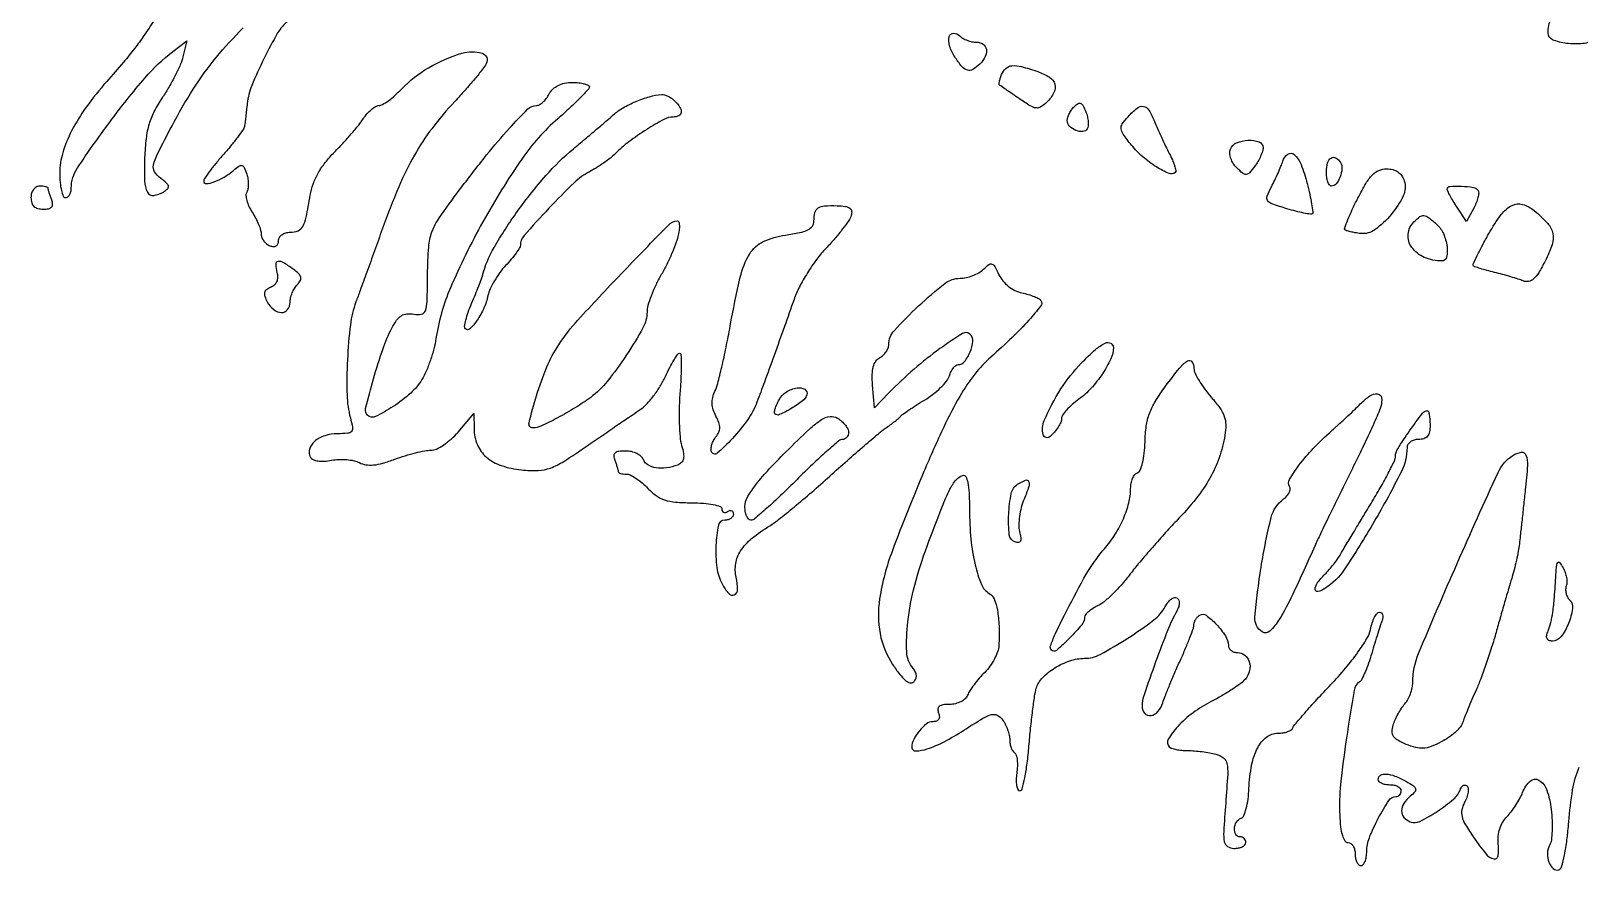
# Model space of a CAD drawing. Extents: x 0 to 1938, y 0 to 2000.
# Drawn here: x 1410 to 1678.9, y 221.2 to 366.9 of the extents above; entities that cross this region are included whole.
import ezdxf

# ---------------------------------------------------------------- set-up
doc = ezdxf.new("R2010")
doc.units = 0

msp = doc.modelspace()

# ---------------------------------------------------------------- linework, layer by layer
for points in [[(1689, 377.582162, -0.126223), (1688.511121, 375.676454, -0.011065), (1685.994146, 371.324651, -0.012374), (1683.291189, 367.119177, -0.099013), (1681.657201, 365.511045, -0.118241), (1679.546882, 364.753486, -0.059719), (1676.704266, 364.782011, -0.064978), (1674.26761, 365.427877, -0.30439), (1673.5, 366.571947, -0.099522), (1674.019984, 369.158489, -0.027977), (1675.830206, 372.880065, -0.024003), (1677.973836, 376.324764, -0.194541), (1679.496772, 377.326605, -0.029362), (1682.006918, 377.677456, -0.013321), (1685.321055, 377.855018, -0.005004), (1688.668372, 377.911519, -0.416227)], [(1574.2, 365, -0.145935), (1575.363305, 364.653078, -0.211718), (1575.936849, 363.765857, -0.156338), (1575.741971, 362.506804, -0.080591), (1574.8, 361.2, -0.061527), (1573.604831, 360.267627, -0.207893), (1572.644498, 360.142413, -0.150076), (1571.68743, 360.767023, -0.028659), (1570.436857, 362.456024, -0.070224), (1569.551587, 364.337325, -0.134892), (1569.499579, 365.991091, -0.35143), (1570.222585, 366.550104, -0.19431), (1571.312868, 366.087132, 0.067383), (1571.859916, 365.670542, 0.039057), (1572.609405, 365.319345, 0.038291), (1573.431087, 365.079881, 0.051804)], [(1584.850777, 359.902175, -0.057757), (1586.926144, 358.897575, -0.181732), (1587.841074, 357.681615, -0.199727), (1587.68442, 356.246772, -0.070714), (1586.418506, 354.561363, -0.055548), (1585.415569, 353.759549, -0.174248), (1584.58614, 353.575464, -0.105531), (1583.572912, 353.930368, -0.014195), (1581.668506, 355.166097, 0.00016), (1580.434555, 356.016924, 0.000236), (1579.350397, 356.763203, 0.000107), (1578.424847, 357.399371, 0.004537), (1578.226461, 357.533034, -0.277843), (1578.152074, 357.689029, -0.024065), (1578.218492, 358.143329, -0.026226), (1578.361645, 358.714116, -0.017061), (1578.58345, 359.356872, -0.116372), (1579.325058, 360.445286, -0.165023), (1580.389247, 360.912741, -0.087581), (1582.04667, 360.766629, -0.018198)], [(1506.987381, 357.25, -0.186952), (1506.800791, 356.79146, -0.005866), (1505.371138, 355.310668, -0.010695), (1503.600736, 353.59449, -0.007123), (1501.502997, 351.701212, 0.061407), (1495.254416, 344.693134, 0.024872), (1488.49005, 333.801807, 0.024789), (1482.862841, 322.342543, 0.064623), (1480.349098, 313.529039, -0.027604), (1479.983552, 311.761772, -0.018275), (1479.379474, 309.778837, -0.018412), (1478.648689, 307.889508, -0.03371), (1477.89624, 306.420194, -0.074839), (1475.954007, 304.067328, -0.037668), (1472.895875, 301.713374, -0.032983), (1469.837534, 299.983458, -0.318737), (1468.446962, 300.219704, -0.262995), (1468.127212, 301.370324, -0.00735), (1469.491073, 306.539014, -0.015358), (1471.09213, 311.653096, -0.035799), (1472.675006, 315.338425, -0.034859), (1473.517294, 316.721714, -0.097465), (1474.336733, 317.500318, -0.120287), (1475.280423, 317.819459, -0.069002), (1476.486873, 317.757758, 0.098427), (1477.822335, 317.767559, 0.264167), (1478.511724, 318.372314, 0.076409), (1478.799528, 319.939257, 0.004711), (1478.89311, 324.68836, -0.014699), (1479.081691, 329.438966, -0.072918), (1479.649674, 332.044287, -0.062154), (1480.973684, 334.560516, -0.008918), (1484.390102, 339.282224, -0.007846), (1489.142245, 345.406711, -0.015869), (1493.108473, 350.046261, -0.013303), (1496.32705, 353.394483, -0.197129), (1497.803208, 354, 0.135587), (1498.310994, 354.140277, 0.049911), (1498.913166, 354.5875, 0.044881), (1499.507204, 355.234753, 0.040386), (1500, 356, -0.079252), (1500.653962, 356.861012, -0.075869), (1501.55241, 357.4911, -0.068003), (1502.686721, 357.87249, -0.047175), (1504.035184, 358, -0.02389), (1505.170519, 357.945723, -0.03833), (1506.125378, 357.779688, -0.045165), (1506.804515, 357.540175, -0.29795)], [(1521.8, 354.8, -0.049221), (1522.716285, 353.683076, -0.17158), (1522.942556, 352.792549, -0.269467), (1522.531744, 352.214009, -0.107133), (1521.544409, 352, 0.125012), (1519.948054, 351.594538, 0.016846), (1516.940374, 349.827618, 0.020563), (1513.854017, 347.688993, 0.034592), (1511.477667, 345.620524, -0.030061), (1510.640438, 344.878339, -0.014097), (1509.47637, 344.017059, -0.013911), (1508.201667, 343.180116, -0.018981), (1507.005843, 342.503021, 0.072591), (1504.344407, 340.594236, 0.012375), (1499.952252, 336.145006, 0.007861), (1495.634195, 331.401412, 0.18268), (1495, 329.723532, -0.142), (1494.867166, 329.265238, -0.015844), (1494.250497, 328.355898, -0.018253), (1493.42565, 327.302038, -0.01384), (1492.4485, 326.206356, 0.030829), (1491.433107, 324.986835, 0.024719), (1490.49206, 323.560617, 0.02536), (1489.752203, 322.150214, 0.056338), (1489.371234, 321, -0.052915), (1488.66682, 318.823588, -0.04421), (1487.486615, 316.699289, -0.04963), (1486.247056, 315.211562, -0.411746), (1485.451751, 315.214915, -0.238772), (1485.313744, 315.636113, -0.021868), (1485.534757, 316.750023, -0.024517), (1485.942242, 318.122432, -0.016644), (1486.533222, 319.641914, 0.003365), (1487.184162, 321.192386, 0.004036), (1487.775093, 322.660437, 0.003473), (1488.254155, 323.904179, 0.026663), (1488.443308, 324.5, -0.068156), (1490.428974, 329.328047, -0.024002), (1494.505905, 335.629023, -0.024293), (1499.422887, 341.82444, -0.039687), (1504.225146, 346.5, 0.0014), (1506.224173, 348.168432, 0.001337), (1508.244797, 349.873742, 0.001324), (1510.021098, 351.389116, 0.004783), (1511.14061, 352.368057, -0.051675), (1512.835953, 353.590754, -0.030638), (1515.071092, 354.698999, -0.030551), (1517.440693, 355.531789, -0.048839), (1519.55, 355.914047, -0.094168), (1520.038041, 355.862069, -0.041489), (1520.644062, 355.622251, -0.039124), (1521.263261, 355.252805, -0.042334)], [(1593.469914, 349.951321, -0.24385), (1592.674837, 349.475962, -0.114928), (1591.462201, 349.682073, -0.105159), (1590.388029, 350.427664, -0.190891), (1590, 351.406989, -0.079278), (1590.086908, 351.951669, -0.03795), (1590.358488, 352.608041, -0.036394), (1590.753353, 353.265389, -0.042955), (1591.220386, 353.820386, -0.060347), (1591.867583, 354.327728, -0.245674), (1592.350876, 354.357971, -0.171872), (1592.771412, 353.958491, -0.029093), (1593.222326, 352.928033, -0.032463), (1593.482052, 352.055799, -0.035396), (1593.617446, 351.182119, -0.037949), (1593.622826, 350.426786, -0.121806)], [(1605.13415, 351.25, 0.008917), (1605.658779, 349.993758, 0.004949), (1606.340998, 348.479663, 0.004934), (1607.062299, 346.959774, 0.007941), (1607.710144, 345.680767, -0.018593), (1608.24498, 344.566611, -0.027627), (1608.621193, 343.552147, -0.026328), (1608.828891, 342.729278, -0.250022), (1608.726659, 342.393326, -0.306518), (1607.661786, 342.187926, -0.038651), (1605.473628, 343.331474, -0.039627), (1603.101164, 345.090685, -0.044585), (1601.136226, 347.139825, -0.0134), (1599.714146, 349.016259, -0.125913), (1599.349994, 349.951774, -0.181487), (1599.553683, 350.79005, -0.034547), (1600.541214, 352.045541, -0.037718), (1602.141532, 353.566056, -0.217312), (1603.243344, 353.854992, -0.220162), (1604.174298, 353.211349, -0.038695)], [(1624, 346.69113, -0.07668), (1623.901851, 346.054905, -0.027675), (1623.577328, 345.196533, -0.026678), (1623.111827, 344.280441, -0.028609), (1622.561118, 343.44113, -0.022618), (1621.651875, 342.323882, -0.191545), (1621.08357, 342.039515, -0.194753), (1620.480556, 342.225551, -0.023485), (1619.424374, 343.172459, -0.059731), (1618.82017, 343.929457, -0.057566), (1618.403083, 344.817035, -0.06236), (1618.225257, 345.695501, -0.110845), (1618.331871, 346.422459, -0.205984), (1619.395717, 347.513686, -0.086327), (1621.439544, 347.969849, -0.100567), (1623.310032, 347.681228, -0.314066)], [(1631.653139, 340.467386, -0.00796), (1632.106418, 338.564559, -0.012262), (1632.431627, 336.904145, -0.00668), (1632.649145, 335.516878, -0.23614), (1632.548681, 335.215347, -0.23976), (1632.256263, 335.12014, -0.009305), (1631.104319, 335.3232, -0.014799), (1629.71259, 335.638348, -0.009704), (1628.128765, 336.079567, -0.010457), (1625.532084, 336.917111, -0.157982), (1624.78489, 337.480776, -0.251625), (1624.693086, 338.254433, -0.028987), (1625.452969, 339.898878, 0.010193), (1626.027649, 341.028992, 0.008036), (1626.604835, 342.27441, 0.008137), (1627.103691, 343.448956, 0.019864), (1627.422087, 344.333158, -0.163627), (1628.315843, 345.558211, -0.352735), (1629.407577, 345.490332, -0.115665), (1630.605456, 343.740055, -0.030032)], [(1637.444227, 344.090242, -0.16021), (1637.698793, 343.030995, -0.070271), (1637.377006, 341.606577, -0.073583), (1636.701959, 340.398027, -0.232695), (1635.893011, 340, -0.244294), (1635.550354, 340.178044, -0.06743), (1635.262322, 340.734375, -0.051882), (1635.065089, 341.542413, -0.033947), (1635, 342.5, -0.064446), (1635.198149, 344.030943, -0.186251), (1635.813634, 344.88275, -0.28724), (1636.628193, 344.896913, -0.119359)], [(1648.530277, 340.904606, -0.191056), (1648.349736, 338.338149, -0.061913), (1646.252851, 335.07721, -0.061872), (1643.41775, 332.424994, -0.188832), (1640.913373, 331.771561, -0.013272), (1640.008798, 331.903269, -0.016995), (1639.184849, 332.074684, -0.01496), (1638.514526, 332.259493, -0.122219), (1638.244539, 332.422127, -0.292868), (1638.175682, 332.736545, -0.007113), (1638.73594, 334.187758, -0.013249), (1639.486435, 335.918486, -0.008343), (1640.449613, 337.900566, -0.016485), (1641.864694, 340.478639, -0.060217), (1642.999196, 341.954858, -0.097664), (1644.12818, 342.728146, -0.101809), (1645.449458, 343, -0.062528), (1646.5305, 342.864278, -0.087091), (1647.417669, 342.46433, -0.091248), (1648.086685, 341.803471, -0.075696)], [(1410, 338, 0.072786), (1410.130106, 337.110979, 0.130944), (1410.513374, 336.487305, 0.12593), (1411.168513, 336.121868, 0.064658), (1412.106989, 336, 0.043546), (1413.060895, 336.083235, 0.16083), (1413.586586, 336.365663, 0.207384), (1413.764417, 336.852992, 0.076984), (1413.606989, 337.581787, -0.008099), (1413.374575, 338.218074, -0.009838), (1413.178303, 338.821775, -0.008575), (1413.032484, 339.333672, -0.065182), (1413, 339.581787, 0.281131), (1412.901459, 339.743194, 0.050709), (1412.559375, 339.87715, 0.041645), (1412.074781, 339.969675, 0.026361), (1411.5, 340, 0.130775), (1410.924246, 339.846791, 0.10214), (1410.4375, 339.416667, 0.08892), (1410.111864, 338.769411, 0.072314)], [(1661.353247, 339.237451, -0.16447), (1661.455926, 338.794035, -0.03665), (1661.321158, 338.017022, -0.034304), (1661.023211, 337.098236, -0.027315), (1660.582209, 336.153609), (1659.339891, 333.832316), (1657.669945, 336.380975, -0.008914), (1657.030323, 337.396189, -0.012021), (1656.490546, 338.338175, -0.009142), (1656.07674, 339.136875, -0.115444), (1656, 339.464817, -0.393419), (1656.45674, 339.955447, -0.028498), (1658.478196, 339.98483, -0.029411), (1660.548855, 339.774453, -0.217633)], [(1552.461962, 334.887956, -0.0748), (1552.039446, 334.024896, -0.013023), (1550.966996, 332.55593, -0.013889), (1549.604785, 330.886638, -0.012053), (1548.087714, 329.212867, 0.030614), (1546.48423, 327.306149, 0.019885), (1544.861995, 324.926024, 0.020002), (1543.458768, 322.466632, 0.035477), (1542.534103, 320.324911, -0.001356), (1540.875615, 315.626738, -0.001108), (1539.076919, 310.610265, -0.001129), (1537.386438, 305.96116, -0.002636), (1536.095127, 302.49141, -0.063219), (1534.506081, 299.496566, -0.03182), (1531.81899, 296.158072, -0.030774), (1529.177058, 293.606815, -0.53193), (1528.207859, 293.876424, -0.10084), (1528.140151, 294.434422, -0.051875), (1528.269426, 295.129412, -0.048569), (1528.559056, 295.844925, -0.052808), (1528.974853, 296.4697, 0.067135), (1529.470452, 297.26256, 0.107078), (1529.637383, 298.041007, 0.08819), (1529.478347, 298.924894, 0.034376), (1528.967312, 300.061078, -0.047122), (1528.500797, 301.173092, -0.065752), (1528.316678, 302.234647, -0.067357), (1528.41608, 303.287966, -0.052571), (1528.792852, 304.375, 0.045983), (1529.271432, 305.699256, 0.006172), (1529.983814, 308.57857, 0.007087), (1530.739551, 312.022377, 0.005911), (1531.447127, 315.700984, -0.012224), (1533.193218, 324.198884, -0.079652), (1534.830528, 328.227049, -0.14676), (1537.193956, 330.360584, -0.076701), (1541.028376, 331.503903, 0.015907), (1543.489972, 331.922625, 0.063393), (1544.937207, 332.413359, 0.120777), (1545.714264, 333.059833, 0.160478), (1546, 333.927171, -0.057522), (1546.171859, 335.416073, -0.190206), (1546.723673, 336.212778, -0.13344), (1547.818567, 336.580243, -0.023512), (1550.007597, 336.605366, -0.025859), (1551.446585, 336.479502, -0.118449), (1552.221423, 336.174729, -0.212259), (1552.532373, 335.658258, -0.107806)], [(1671.107952, 335.75, -0.032864), (1673.436565, 333.520472, -0.133029), (1674.330483, 331.790447, -0.136547), (1674.217149, 329.871579, -0.035348), (1672.996558, 326.993254, -0.018131), (1671.868531, 324.967122, -0.072376), (1670.967627, 323.872804, -0.136095), (1670.112118, 323.441452, -0.148275), (1669.187358, 323.532301, 0.019215), (1668.314933, 323.85463, 0.00644), (1667.017702, 324.259615, 0.006397), (1665.569131, 324.671349, 0.007269), (1664.170776, 325.027809, -0.006956), (1662.872866, 325.357797, -0.009863), (1661.728731, 325.690029, -0.006361), (1660.785184, 325.99754, -0.126042), (1660.532509, 326.162557, -0.300808), (1660.488672, 326.439294, -0.00483), (1661.191028, 327.943064, -0.010836), (1662.086318, 329.713079, -0.006751), (1663.208254, 331.75, -0.030217), (1665.369889, 335.068331, -0.116597), (1667.236506, 336.643308, -0.188464), (1669.085164, 336.821617, -0.105782)], [(1522.377405, 331.25, -0.032603), (1521.962334, 329.912782, -0.012407), (1521.21802, 328.107004, -0.012226), (1520.309723, 326.178818, -0.014649), (1519.358353, 324.412142, 0.020566), (1518.455661, 322.687284, 0.020256), (1517.692766, 320.885445, 0.020618), (1517.154878, 319.255636, 0.069498), (1517, 318.146758, -0.126119), (1516.300855, 315.419089, -0.020346), (1513.445783, 310.683149, -0.023262), (1510.095125, 306.084897, -0.064573), (1507.217166, 303.318714, -0.021666), (1504.571127, 301.534354, -0.015509), (1501.471313, 299.763784, -0.011845), (1498.558157, 298.304979, -0.11059), (1497.196147, 298, -0.483668), (1496.507418, 298.869681, -0.017169), (1497.793537, 303.598975, -0.024647), (1499.623147, 308.624549, -0.046077), (1501.660679, 312.439766, -0.039434), (1505.009992, 316.74255, -0.005883), (1512.511559, 324.762253, -0.002095), (1520.708196, 333.249431, -0.188318), (1522.269052, 333.958378, -0.34728), (1522.518464, 333.782409, -0.062049), (1522.618115, 333.179961, -0.044213), (1522.575583, 332.301606, -0.024763)], [(1654.171259, 333.345012, -0.106524), (1655.320567, 331.745253, -0.0678), (1655.946239, 329.530653, -0.086892), (1655.883906, 327.664886, -0.354877), (1655.0651, 327, -0.100448), (1652.004658, 327.621096, -0.138201), (1649.825049, 329.366103, -0.178441), (1649.198884, 331.647593, -0.176832), (1650.2, 333.8, -0.035439), (1651.239956, 334.702132, -0.191743), (1651.947526, 334.894014, -0.140074), (1652.722148, 334.573418, -0.016206)], [(1452.707073, 325.012151, -0.064304), (1452.819246, 324.136076, -0.098083), (1452.669951, 323.386589, -0.108904), (1452.264008, 322.80468, -0.094863), (1451.631768, 322.41219, 0.067872), (1450.908175, 322.015062, 0.178632), (1450.589024, 321.527703, 0.142267), (1450.626189, 320.869339, 0.038111), (1451.053498, 319.900039, 0.09877), (1452.157723, 318.557482, 0.166579), (1453.510263, 318.055365, 0.23588), (1454.564889, 318.549222, 0.16897), (1455, 319.8, -0.05823), (1455.091376, 320.58195, -0.038598), (1455.367188, 321.443525, -0.038653), (1455.771279, 322.250511, -0.059322), (1456.25, 322.867321, 0.065798), (1456.784508, 323.574664, 0.193953), (1456.863571, 324.16762, 0.14164), (1456.506064, 324.774996, 0.030401), (1455.55887, 325.567321, 0.021623), (1453.812929, 326.742859, 0.187556), (1452.907815, 326.906194, 0.368528), (1452.504725, 326.399864, 0.055549)], [(1598, 311.95034, -0.111599), (1597.557937, 309.994421, -0.036364), (1596.085096, 307.405584, -0.03636), (1594.110442, 304.875083, -0.054226), (1592.015089, 303.010744, 0.025944), (1590.860884, 302.095095, 0.031577), (1589.885682, 301.119378, 0.03308), (1589.191421, 300.217154, 0.14851), (1589, 299.586893, -0.108864), (1588.864649, 298.972608, -0.035303), (1588.4125, 298.15339, -0.033274), (1587.765383, 297.286818, -0.031832), (1587, 296.5, -0.565525), (1585.813827, 296.858891, -0.163904), (1586.002383, 299.293394, -0.040732), (1588.887221, 304.785819, -0.052518), (1592.423943, 309.25, -0.016537), (1594.892656, 311.609543, -0.069796), (1596.589671, 312.74666, -0.24183), (1597.539925, 312.724266, -0.27479)], [(1612, 308.382015, 0.109728), (1612.186281, 307.543404, 0.024747), (1612.873604, 306.244333, 0.024502), (1613.835569, 304.79235, 0.021607), (1614.97397, 303.376865, -0.02385), (1616.478974, 301.488273, -0.069488), (1617.256703, 300.017452, -0.083877), (1617.523339, 298.554523, -0.046795), (1617.377163, 296.74485, -0.040291), (1616.358475, 292.831511, -0.044968), (1614.751203, 289.280891, -0.039838), (1612.358848, 285.743047, -0.022539), (1608.94713, 281.847573, 0.00711), (1606.804855, 279.548661, 0.005147), (1604.481493, 276.929541, 0.0052), (1602.325649, 274.395521, 0.011286), (1600.73477, 272.395569, -0.019293), (1599.331128, 270.687852, -0.01884), (1597.789276, 269.079314, -0.01912), (1596.330663, 267.77226, -0.064392), (1595.25, 267.088986, 0.029794), (1594.388642, 266.624249, 0.038136), (1593.660938, 266.093018, 0.042025), (1593.147448, 265.573933, 0.175772), (1593, 265.167462, -0.175904), (1592.513199, 263.826564, -0.021952), (1590.389856, 261.502921, -0.018636), (1588.106965, 259.379405, -0.392869), (1587.256009, 259.410657, -0.287969), (1587.085038, 260.158932, -0.021588), (1587.893281, 262.186609, -0.014423), (1589.497868, 265.497231, -0.002261), (1592.876738, 271.913922, -0.019796), (1593.560536, 273.084222, -0.010624), (1594.49079, 274.474714, -0.010563), (1595.50122, 275.854748, -0.016265), (1596.43809, 277, 0.039086), (1598.277915, 279.470853, 0.037713), (1599.735607, 282.226798, 0.039769), (1600.686113, 284.987092, 0.063117), (1601, 287.46372, -0.047007), (1601.088183, 288.399635, -0.05469), (1601.349767, 289.253848, -0.063119), (1601.734388, 289.906542, -0.1487), (1602.190695, 290.230232, 0.21921), (1602.674962, 290.684407, 0.036896), (1603.075259, 291.925081, 0.033254), (1603.366274, 293.601737, 0.020677), (1603.494049, 295.594743, -0.029742), (1603.71868, 298.323257, -0.053009), (1604.270052, 300.505097, -0.048848), (1605.303213, 302.638108, -0.021533), (1607.053354, 305.242178, -0.010862), (1609.491934, 308.406909, -0.081927), (1610.895682, 309.660777, -0.402639), (1611.648386, 309.508207, -0.152478)], [(1544.754365, 303.75, -0.150518), (1544.003555, 302.692504, -0.030062), (1542.063208, 301.38065, -0.026126), (1540.028543, 300.315804, -0.313536), (1539.202469, 300.464198, -0.247366), (1539.12246, 300.722477, -0.028278), (1539.272919, 301.334291, -0.028898), (1539.553018, 302.088811, -0.019542), (1539.954163, 302.914354, -0.129631), (1541.1939, 304.247199, -0.098162), (1543.065418, 304.968906, -0.182219), (1544.400228, 304.714791, -0.348344)], [(1644.459074, 301.75, -0.031137), (1643.960896, 300.401982, -0.003763), (1642.659541, 297.517188, -0.004461), (1641.054987, 294.110873, -0.003659), (1639.281862, 290.5, 0.001659), (1637.427191, 286.76094, 0.001606), (1635.576924, 282.96875, 0.001585), (1633.969857, 279.620959, 0.005914), (1632.990578, 277.5, -0.004512), (1629.102035, 269.015627, -0.027549), (1626.817099, 264.771325, -0.06284), (1625.18184, 262.726058, -0.343754), (1623.866353, 262.582598, -0.283346), (1622.582621, 265.141372, -0.017912), (1623.660674, 273.859464, -0.020775), (1625.405816, 282.450968, -0.17616), (1627.565238, 285.671362, 0.052589), (1628.147268, 286.199035, 0.068737), (1628.547695, 286.7945, 0.084947), (1628.714475, 287.363219, 0.168916), (1628.613763, 287.815928, -0.276304), (1628.595968, 289.049965, -0.029872), (1630.235728, 291.52857, -0.030102), (1632.718381, 294.45005, -0.020072), (1635.884193, 297.495962, 0.003351), (1637.298348, 298.768308, 0.002999), (1638.748923, 300.107147, 0.003008), (1640.037211, 301.325184, 0.009375), (1640.884193, 302.166667, -0.049537), (1642.562602, 303.585828, -0.181695), (1643.890545, 303.91564, -0.340366), (1644.571406, 303.252566, -0.108989)], [(1552, 297.259453, -0.080711), (1551.921838, 296.778395, -0.091637), (1551.696101, 296.369964, -0.100728), (1551.360029, 296.096888, -0.120977), (1550.96545, 296, 0.176285), (1550.320277, 295.765236, 0.005752), (1548.198847, 293.94375, 0.010385), (1545.730886, 291.682372, 0.006961), (1543, 289, -0.006961), (1540.269114, 286.317628, -0.010385), (1537.801153, 284.05625, -0.005752), (1535.679723, 282.234764, -0.176285), (1535.03455, 282, -0.214394), (1534.638827, 282.177857, -0.079818), (1534.303899, 282.704196, -0.060714), (1534.075825, 283.47942, -0.041236), (1534, 284.397261, -0.128486), (1534.383747, 285.865943, -0.033653), (1535.725968, 287.921664, -0.025651), (1537.905333, 290.524931, -0.010517), (1541.111626, 293.836024, -0.005898), (1545.21761, 297.8067, -0.044911), (1547.328241, 299.468877, -0.116086), (1548.789687, 299.996045, -0.169933), (1550.111626, 299.698215, -0.043784), (1550.834081, 299.15382, -0.04469), (1551.44529, 298.495364, -0.048737), (1551.865999, 297.826534, -0.116545)], [(1653, 298.5, -0.044917), (1652.893532, 297.317234, -0.124434), (1652.55, 296.5625, -0.149477), (1651.935258, 296.142566, -0.07578), (1651, 296, 0.068602), (1650.235564, 295.89462, 0.084958), (1649.5875, 295.586758, 0.099861), (1649.154167, 295.129678, 0.140839), (1649, 294.593217, -0.118192), (1647.977199, 290.326807, -0.014171), (1643.307084, 281.756368, -0.014992), (1638.151178, 273.482075, -0.102278), (1634.75, 270.119304, -0.083845), (1633.527619, 269.590089, -0.485991), (1633.051579, 269.962208, -0.162462), (1633.41793, 271.069378, -0.03595), (1634.743646, 272.600789, 0.018261), (1635.48479, 273.398141, 0.012432), (1636.270712, 274.355254, 0.012542), (1636.983802, 275.317916, 0.02451), (1637.493646, 276.124912, -0.005818), (1638.113939, 277.193148, -0.000775), (1639.452821, 279.430439, -0.000897), (1641.049011, 282.077558, -0.000754), (1642.75, 284.877525, 0.007278), (1644.378018, 287.637915, 0.010071), (1645.751563, 290.163137, 0.006983), (1646.821535, 292.300863, 0.113001), (1647, 293.080439, -0.142672), (1647.385548, 294.404107, -0.011119), (1649.453796, 297.499124, -0.008574), (1651.684039, 300.567727, -0.235506), (1652.550891, 301, -0.333405), (1652.726577, 300.8682, -0.026453), (1652.868074, 300.265625, -0.027547), (1652.967601, 299.458343, -0.016899)], [(1669.546527, 287.25, -0.00006), (1669.240624, 284.472825, -0.000061), (1668.935631, 281.71005, -0.000059), (1668.669784, 279.307192, -0.000252), (1668.509797, 277.86932, -0.018275), (1668.32411, 276.622659, -0.008523), (1667.997153, 275.021664, -0.008431), (1667.596653, 273.35155, -0.011671), (1667.177543, 271.86932, 0.003197), (1666.665071, 270.167588, 0.001135), (1665.953166, 267.727238, 0.001126), (1665.183596, 265.044156, 0.001326), (1664.467357, 262.5, -0.00883), (1663.696123, 259.910135, -0.00663), (1662.759647, 257.0875, -0.006707), (1661.807418, 254.454524, -0.015274), (1661.001762, 252.5, 0.003865), (1660.274561, 250.844074, 0.00386), (1659.572688, 249.176296, 0.003778), (1658.982067, 247.710647, 0.015206), (1658.655522, 246.802285, -0.097861), (1658.228023, 246.037654, -0.033556), (1657.338702, 245.124148, -0.031841), (1656.196569, 244.22288, -0.031799), (1654.948757, 243.473501, -0.027416), (1653.176774, 242.677008, -0.074775), (1651.838376, 242.380048, -0.080361), (1650.528776, 242.499962, -0.035267), (1648.871782, 243.05311, -0.030177), (1647.409824, 243.764797, -0.11477), (1646.666313, 244.4463, -0.154718), (1646.418978, 245.265136, -0.070472), (1646.592754, 246.381894, -0.031601), (1646.939464, 247.307886, -0.01995), (1647.453323, 248.341561, -0.020019), (1648.042194, 249.321129, -0.034425), (1648.618281, 250.078741, 0.0556), (1649.147576, 250.839508, 0.035334), (1649.59412, 251.823184, 0.035249), (1649.899211, 252.864425, 0.053691), (1650, 253.800317, -0.099138), (1651.011815, 258.853207, -0.004946), (1657.706089, 274.461847, -0.003857), (1664.812646, 290.258108, -0.141218), (1667.37657, 293.234687, -0.108316), (1668.839998, 293.791161, -0.356702), (1669.665021, 293.299206, -0.103789), (1669.920313, 291.500693, -0.010939)], [(1582.501389, 285.657566, 0.034599), (1582.01092, 284.209645, 0.02922), (1581.691092, 282.623859, 0.030247), (1581.571829, 281.138384, 0.068963), (1581.704057, 280.023685, -0.025107), (1581.931801, 278.9315, -0.143808), (1581.855739, 278.350991, -0.283962), (1581.519828, 278.120443, -0.093972), (1580.901642, 278.207088, -0.293903), (1579.924731, 279.433997, -0.036549), (1579.825811, 283.008312, -0.037695), (1580.26542, 286.631217, -0.20358), (1581.357185, 288.234687, -0.044639), (1582.715707, 288.945631, -0.40693), (1583.278833, 288.720697, -0.188681), (1583.319362, 287.817935, -0.016918)], [(1676.661826, 270.561116, 0.086943), (1676.547883, 269.977958, 0.062715), (1676.617993, 269.317496, 0.061697), (1676.852525, 268.683395, 0.077128), (1677.22251, 268.17749, -0.235275), (1677.740522, 266.631198, -0.062873), (1677.041948, 264.051714, -0.062911), (1675.725008, 261.728595, -0.23663), (1674.271691, 261, -0.08766), (1673.654683, 261.109011, -0.204772), (1673.319527, 261.423569, -0.155182), (1673.263038, 261.958424, -0.046765), (1673.504561, 262.75, 0.039802), (1673.973495, 264.213703, 0.022742), (1674.315141, 266.039261, 0.014933), (1674.595262, 268.58328, 0.004393), (1674.873885, 272.5, -0.007161), (1675.007457, 274.24144, -0.180805), (1675.211229, 274.664772, -0.45897), (1675.506457, 274.636299, -0.021812), (1676.11409, 273.689261, -0.046777), (1676.47971, 272.899052, -0.041656), (1676.709462, 272.023439, -0.043994), (1676.7803, 271.196076, -0.091224)]]:
    msp.add_lwpolyline(points, format="xyb", close=True)
for points in [[(1431.36115, 368.780047, -0.009361), (1429.625185, 366.140885, -0.014453), (1428.017914, 363.933901, -0.011825), (1426.067368, 361.531667, -0.004128), (1423.151544, 358.165982, 0.023969), (1419.605403, 353.728662, 0.037915), (1417.059344, 349.580662, 0.045115), (1415.511895, 345.7569, 0.073727), (1415, 342.304219, 0.021909), (1415.07232, 340.654567, 0.035179), (1415.29375, 339.264364, 0.039476), (1415.612022, 338.261093, 0.305148), (1416, 338, 0.160224), (1416.381425, 338.125447, 0.096689), (1416.70625, 338.47939, 0.078294), (1416.925627, 339.007846, 0.059372), (1417, 339.631966, -0.14859), (1418.07539, 343.170728, -0.0123), (1423.685029, 351.118096, -0.017101), (1429.824725, 358.813256, -0.053045), (1434.645261, 363.369051), (1437.097864, 365.238102), (1436.39637, 362.44313, -0.040903), (1435.933307, 361.080852, -0.014771), (1435.063537, 359.228384, -0.014536), (1433.986978, 357.246364, -0.016758), (1432.844141, 355.424169, 0.029243), (1431.411229, 353.007507, 0.047296), (1430.520397, 350.791398, 0.042748), (1430.007923, 348.292136, 0.019331), (1429.746703, 344.956269, 0.017296), (1429.726707, 340.877116, 0.117529), (1430.248239, 338.945199, 0.305079), (1431.316184, 338.387963, 0.113484), (1432.995129, 338.976771, 0.050032), (1433.721274, 339.544162, 0.25864), (1433.867162, 340.013538, 0.165035), (1433.559224, 340.536749, 0.019797), (1432.495129, 341.38347, -0.099169), (1431.481169, 342.492675, -0.19223), (1431.289255, 343.659268, -0.062272), (1431.943722, 345.502599, -0.004184), (1434.5, 350.486564, -0.02215), (1438.197648, 356.847293, -0.028263), (1442.178203, 362.33691, -0.027422), (1446.852944, 367.469784, -0.019012)], [(1454.587303, 368.607118, 0.095163), (1452.843492, 366.592122, 0.016441), (1450.454652, 362.121512, 0.017936), (1448.35822, 357.452072, 0.067493), (1447.561844, 354.350649, 0.000071), (1447.425629, 353.185944, 0.000076), (1447.292372, 352.043628, 0.000072), (1447.177893, 351.059748, 0.000347), (1447.113238, 350.5, -0.11928), (1446.89945, 349.917472, -0.01081), (1446.004264, 348.638827, -0.013536), (1444.847783, 347.147138, -0.010178), (1443.499218, 345.568347, 0.009242), (1442.158699, 344.004916, 0.013055), (1441.027895, 342.560447, 0.009194), (1440.148057, 341.327247, 0.151472), (1440, 340.849732, 0.437946), (1440.451341, 340.43327, 0.067171), (1441.792633, 340.725449, 0.047796), (1443.530279, 341.552311, 0.042149), (1445.159434, 342.725026, -0.026216), (1446.123153, 343.466413, -0.222127), (1446.648398, 343.554501, -0.224931), (1447.048809, 343.207897, -0.026875), (1447.473982, 342.081975, -0.038973), (1447.676591, 341.214404, -0.037546), (1447.7455, 340.314924, -0.039971), (1447.6825, 339.514013, -0.099117), (1447.478352, 338.964972, 0.156761), (1447.336957, 338.39358, 0.048699), (1447.484709, 337.510223, 0.04329), (1447.854707, 336.495278, 0.035999), (1448.413804, 335.491207, -0.024075), (1449.02092, 334.459526, -0.02322), (1449.534055, 333.361956, -0.023875), (1449.894016, 332.354477, -0.073988), (1450, 331.642172, 0.094203), (1450.111964, 331.053173, 0.066821), (1450.440625, 330.464426, 0.064744), (1450.926576, 329.965173, 0.075942), (1451.5, 329.638374, 0.075244), (1452.114961, 329.503306, 0.151899), (1452.592642, 329.617923, 0.166113), (1452.893789, 329.972145, 0.094119), (1453, 330.531385, -0.136817), (1453.15639, 331.092218, -0.100571), (1453.595799, 331.569259, -0.086442), (1454.253898, 331.890015, -0.070381), (1455.031385, 332, 0.094677), (1456.392812, 332.260124, 0.176376), (1457.221536, 332.99692, 0.074401), (1457.794496, 334.584458, 0.008049), (1458.500956, 338.428869, -0.046176), (1459.011042, 340.362482, -0.040502), (1459.884412, 342.260961, -0.037851), (1461.117584, 344.111557, -0.030494), (1462.70205, 345.90205, 0.009627), (1464.168407, 347.425987, 0.008417), (1465.643444, 349.074035, 0.008492), (1466.926004, 350.60842, 0.024809), (1467.73819, 351.723181, -0.033845), (1468.397425, 352.594508, -0.038263), (1469.143678, 353.331184, -0.041659), (1469.865444, 353.845568, -0.134785), (1470.427919, 354, 0.133359), (1471.056588, 354.170713, 0.024321), (1472.075696, 354.836858, 0.024639), (1473.222407, 355.758182, 0.020179), (1474.355216, 356.848878, -0.069463), (1479.058706, 360.56079, -0.059622), (1484.844577, 363.077602, -0.144905), (1488.347289, 363.089493, -0.483312), (1489.088735, 361.264837, -0.038458), (1488.441074, 360.30031, -0.006837), (1487.069933, 358.611252, -0.007359), (1485.403082, 356.673064, -0.006575), (1483.616979, 354.709637, 0.025311), (1479.664569, 350.023631, 0.033439), (1476.589474, 345.36279, 0.029215), (1473.877752, 339.861172, 0.013885), (1471.007657, 332.5, -0.000397), (1469.675033, 328.789388, -0.000398), (1468.337109, 325.082553, -0.000388), (1467.164402, 321.849388, -0.001584), (1466.444003, 319.887413, 0.058617), (1465.483725, 315.92851, 0.018254), (1464.96746, 309.823314, 0.018157), (1464.896868, 303.709548, 0.06075), (1465.479569, 299.75, -0.023866), (1465.84621, 298.108441, -0.217246), (1465.665281, 297.416694, -0.203707), (1465.015375, 297.074027, -0.020828), (1463.239022, 297, 0.077296), (1461.025268, 296.655712, 0.101123), (1459.242365, 295.65812, 0.141146), (1458.360038, 294.307473, 0.216229), (1458.53519, 292.943061, 0.153535), (1459.023658, 292.521053, 0.064679), (1459.866968, 292.279775, 0.052143), (1460.958764, 292.230288, 0.034639), (1462.203142, 292.390628, -0.03884), (1463.474082, 292.543561, -0.031698), (1464.844114, 292.514427, -0.032765), (1466.107629, 292.323281, -0.069046), (1467.036273, 291.980588, 0.0866), (1468.148339, 291.613754, 0.060627), (1469.470298, 291.581026, 0.045131), (1471.107555, 291.890059, 0.019867), (1473.20441, 292.576765, -0.014092), (1474.993171, 293.18553, -0.014041), (1476.815538, 293.693358, -0.014014), (1478.430323, 294.047109, -0.052251), (1479.465506, 294.133465, 0.116224), (1480.40844, 294.33467, 0.037447), (1481.659651, 295.045261, 0.035028), (1482.979874, 296.072827, 0.032814), (1484.174865, 297.295915), (1486.918719, 300.5), (1486.959359, 297.860784, 0.096412), (1487.54203, 295.094897, 0.114878), (1489.106218, 292.943301, 0.098346), (1491.678195, 291.479652, 0.055463), (1495.20187, 290.726779, 0.034069), (1498.087142, 290.635658, 0.078502), (1500.211655, 291.05135, 0.054144), (1502.547949, 292.203305, 0.009842), (1506.578247, 294.878262, -0.000651), (1509.319868, 296.771411, -0.000671), (1512.038259, 298.63792, -0.000648), (1514.398267, 300.249208, -0.002873), (1515.792809, 301.186997, 0.057215), (1516.899189, 302.119964, 0.02562), (1518.13387, 303.571946, 0.024957), (1519.296016, 305.257742, 0.030962), (1520.195492, 306.936997, -0.011559), (1520.953313, 308.494004, -0.017559), (1521.689529, 309.806493, -0.01241), (1522.348198, 310.831554, -0.248654), (1522.66597, 311, -0.401489), (1522.891382, 310.784216, -0.008035), (1522.939085, 309.054335, -0.014345), (1522.902333, 306.916244, -0.008556), (1522.742147, 304.376461, 0.013736), (1522.59773, 301.634946, 0.013516), (1522.602896, 298.87485, 0.01351), (1522.738137, 296.458986, 0.049129), (1523.014709, 294.948711, -0.027555), (1523.331265, 293.560531, -0.092724), (1523.316595, 292.632947, -0.143944), (1522.984061, 292.004459, -0.108373), (1522.327686, 291.57225, -0.055943), (1520.385207, 291.066647, -0.074421), (1518.56317, 291.077034, -0.093283), (1517.146194, 291.578745, -0.171158), (1516.361626, 292.5, 0.124021), (1515.957582, 293.074191, 0.064354), (1515.220731, 293.559375, 0.057889), (1514.284914, 293.888428, 0.055675), (1513.286022, 294, 0.03126), (1512.095725, 293.925509, 0.143745), (1511.468552, 293.65252, 0.227263), (1511.246947, 293.166491, 0.087034), (1511.393011, 292.418213, -0.008099), (1511.625425, 291.781926, -0.009838), (1511.821697, 291.178225, -0.008575), (1511.967516, 290.666328, -0.065182), (1512, 290.418213, 0.270772), (1512.094147, 290.25711, 0.05551), (1512.409793, 290.12285, 0.044471), (1512.860532, 290.030365, 0.028381), (1513.39504, 290, -0.115588), (1514.087545, 289.837742, -0.031134), (1515.072057, 289.2707, -0.029796), (1516.141006, 288.467517, -0.026968), (1517.14504, 287.517277, 0.048094), (1518.594104, 286.257362, 0.075636), (1520.062859, 285.513889, 0.059239), (1521.9346, 285.1359, 0.019411), (1524.75, 285.017277, -0.017647), (1526.825859, 284.937149, -0.032095), (1528.506565, 284.703662, -0.036166), (1529.700724, 284.367367, -0.31592), (1530, 283.940983, 0.108972), (1530.078288, 283.586039, 0.182303), (1530.29375, 283.3746, 0.161196), (1530.6179, 283.343488, 0.082592), (1531, 283.5, -0.082592), (1531.3821, 283.656512, -0.161196), (1531.70625, 283.6254, -0.182303), (1531.921712, 283.413961, -0.108972), (1532, 283.059017, -0.140337), (1531.884374, 282.655173, -0.099915), (1531.559375, 282.311086, -0.085131), (1531.073318, 282.079345, -0.06887), (1530.5, 282, 0.356455), (1529.395136, 281.097682, 0.039811), (1528.971767, 277.63205, 0.042033), (1529.134721, 273.757723, 0.091591), (1530.035184, 270.934259, 0.055563), (1531.190427, 269.254345, 0.334302), (1532.163004, 269.044882, 0.296332), (1532.730995, 269.947822, 0.050425), (1532.485249, 272.067162, -0.094673), (1532.418768, 274.491079, -0.104394), (1533.265252, 276.67741, -0.078186), (1535.169604, 278.790491, -0.032211), (1538.322058, 281.026107, 0.029094), (1539.865642, 282.106379, 0.005478), (1542.545042, 284.272008, 0.005841), (1545.622034, 286.876319, 0.005322), (1548.735284, 289.632928, -0.00295), (1551.794715, 292.367887, -0.003529), (1554.709536, 294.906396, -0.003042), (1557.193445, 297.012866, -0.023152), (1558.413226, 297.942036, 0.007797), (1559.248808, 298.538915, 0.008735), (1560.033885, 299.139881, 0.008148), (1560.684022, 299.673304, 0.045376), (1561, 299.994822, -0.066323), (1561.368087, 300.339333, -0.005563), (1562.439521, 301.086181, -0.007326), (1563.745441, 301.947329, -0.005595), (1565.198371, 302.852437, 0.027982), (1566.659409, 303.856036, 0.02837), (1567.992182, 305.0122, 0.029578), (1569.029589, 306.147502, 0.093749), (1569.515759, 307.049651, -0.039184), (1569.818797, 307.796067, -0.049264), (1570.216559, 308.427085, -0.057572), (1570.643976, 308.862697, -0.171625), (1571.032204, 309, 0.228734), (1572.155085, 309.542042, 0.072054), (1573.119168, 311.197044, 0.071835), (1573.576177, 313.063012, 0.224188), (1573.150816, 314.249184, 0.347862), (1571.809022, 314.405344, 0.017358), (1567.871016, 311.777798, 0.023524), (1563.398156, 308.23312, 0.019767), (1559, 304.080348), (1556.5, 301.525557), (1556.179454, 305.433547, -0.024584), (1556.119055, 307.280971, -0.059808), (1556.303511, 308.629392, -0.085304), (1556.736429, 309.584362, -0.116719), (1557.429454, 310.220459, 0.060502), (1558.03014, 310.659405, 0.053074), (1558.538652, 311.247646, 0.055967), (1558.884751, 311.888827, 0.096081), (1559, 312.483035, -0.186605), (1559.934428, 314.899605, -0.020729), (1564.168784, 319.185182, -0.02147), (1568.749137, 323.098487, -0.167565), (1571.363647, 324, 0.053517), (1572.433011, 324.114787, 0.038523), (1573.584044, 324.459366, 0.039114), (1574.640657, 324.964657, 0.065378), (1575.420942, 325.563799, -0.032897), (1576.359709, 326.386545, -0.253044), (1576.917911, 326.475582, -0.185937), (1577.410446, 326.056341, -0.017604), (1578.130507, 324.612914, 0.065617), (1578.792431, 323.553771, 0.053819), (1579.747775, 322.620628, 0.053074), (1580.89566, 321.900867, 0.059522), (1582.126669, 321.472179, -0.019343), (1583.250879, 321.179264, -0.023851), (1584.271565, 320.816766, -0.023272), (1585.082936, 320.439254, -0.134604), (1585.425759, 320.120124, -0.313762), (1585.374799, 319.185898, -0.015954), (1583.321911, 316.721076, -0.020066), (1580.441287, 313.729455, -0.011215), (1576.714585, 310.314713, 0.048413), (1573.933083, 307.357151, 0.032234), (1571.328563, 303.496812, 0.023195), (1568.533669, 298.163632, 0.008654), (1565.092502, 290.437533, 0.011044), (1559.621497, 276.724867, 0.049229), (1557.403698, 268.359571, 0.087131), (1557.482756, 262.298856, 0.099763), (1559.659613, 256.938173, 0.018691), (1560.89294, 255.217825, 0.055327), (1561.902994, 254.175971, 0.105167), (1562.706731, 253.756729, 0.270477), (1563.317231, 253.917231, 0.089047), (1563.679112, 254.437468, 0.11965), (1563.788255, 254.998979, 0.104966), (1563.630595, 255.602912, 0.057112), (1563.20952, 256.247544, -0.164867), (1562.111503, 259.11302, -0.038439), (1562.308386, 264.332235, -0.035052), (1563.496963, 270.696862, -0.026217), (1565.654596, 277.5, -0.002904), (1568.260331, 284.311997, -0.023614), (1569.616377, 287.361847, -0.055758), (1570.672314, 288.984151, -0.141086), (1571.821443, 289.773814, -0.361599), (1572.352772, 289.566392, -0.07713), (1572.720178, 288.562092, -0.038342), (1572.941353, 286.729501, -0.010646), (1573.005577, 283.833333, 0.02345), (1573.25073, 278.705514, 0.034336), (1573.985005, 274.249329, 0.038481), (1575.071582, 270.844102, 0.168348), (1576.443713, 269.277659, -0.17021), (1577.290584, 268.303769, -0.049381), (1577.848592, 266.362352, -0.037958), (1578.134759, 263.655224, -0.018894), (1578.105963, 260.204545, -0.074933), (1577.898166, 259.156405, -0.035365), (1577.339435, 257.891689, -0.034039), (1576.55431, 256.624667, -0.040671), (1575.645305, 255.554396, 0.018426), (1574.69883, 254.535469, 0.016943), (1573.801963, 253.421437, 0.017225), (1573.07053, 252.373785, 0.052207), (1572.67669, 251.59985, -0.117718), (1572.257183, 250.987665, -0.06536), (1571.508734, 250.469956, -0.059522), (1570.564472, 250.119159, -0.059269), (1569.56277, 250, 0.032331), (1568.405341, 249.92508, 0.133997), (1567.764909, 249.65756, 0.22064), (1567.524785, 249.189929, 0.101968), (1567.638374, 248.5, -0.077037), (1567.773898, 247.872283, -0.162691), (1567.64559, 247.397028, -0.166421), (1567.260412, 247.101329, -0.081406), (1566.642173, 247, 0.168324), (1565.55114, 246.621997, 0.054082), (1564.309521, 245.405689, 0.053791), (1563.320557, 243.89673, 0.118723), (1563, 242.565741, 0.426582), (1563.676264, 241.917328, 0.068643), (1565.68258, 242.280577, 0.042253), (1568.603484, 243.517714, 0.021813), (1572.032043, 245.520644, -0.007004), (1575.347704, 247.591667, -0.070425), (1576.844143, 248.23089, -0.190025), (1577.837053, 248.118725, -0.113322), (1578.748321, 247.329514, -0.041218), (1579.227607, 246.545989, -0.029917), (1579.632319, 245.606555, -0.03045), (1579.910235, 244.661732, -0.056358), (1580, 243.867887, 0.043494), (1580.061667, 243.160312, 0.044699), (1580.244773, 242.480776, 0.048823), (1580.513428, 241.924778, 0.117928), (1580.833269, 241.603045, -0.190128), (1581.127007, 241.209719, -0.039397), (1581.290527, 240.345151, -0.036223), (1581.329802, 239.247279, -0.027275), (1581.21977, 238.044028, 0.029516), (1581.118351, 236.877364, 0.049143), (1581.187791, 235.894183, 0.066981), (1581.399462, 235.215875, 0.291498), (1581.738283, 235, 0.340728), (1582.146436, 235.31467, 0.013376), (1582.606798, 237.276563, 0.018863), (1583.026084, 239.778954, 0.011607), (1583.339428, 242.75, -0.005244), (1583.629777, 245.885032, -0.005877), (1583.976347, 248.896139, -0.005432), (1584.329192, 251.45153, -0.031066), (1584.614749, 252.790048, -0.127138), (1585.671531, 254.613627, -0.059225), (1587.821696, 256.332378, -0.057085), (1590.457192, 257.579539, -0.082171), (1592.998377, 258, 0.123638), (1595.711987, 258.681428, 0.019602), (1600.482181, 261.484402, 0.020438), (1605.022605, 264.666728, 0.10721), (1606.986566, 266.974898, -0.044404), (1607.481137, 267.729533, -0.066715), (1608.046169, 268.275967, -0.089932), (1608.59028, 268.542877, -0.210595), (1609.029695, 268.481648, -0.149641), (1609.343084, 268.124437, -0.10802), (1609.453132, 267.60265, -0.080246), (1609.342132, 266.946156, -0.044851), (1609.01296, 266.20364, 0.031882), (1607.470209, 262.953517, 0.00765), (1605.342988, 257.372262, 0.005003), (1603.329965, 251.660343, 0.082393), (1603, 249.671539, 0.174938), (1603.443158, 248.443688, 0.265667), (1604.478834, 248.055373, 0.174694), (1605.728567, 248.748722, 0.104042), (1606.570376, 250.25, -0.017464), (1606.992222, 251.44776, -0.004422), (1607.762296, 253.362427, -0.004505), (1608.681687, 255.535452, -0.00454), (1609.637763, 257.685923, 0.006757), (1610.542507, 259.745483, 0.008972), (1611.306093, 261.643717, 0.006737), (1611.892179, 263.244159, 0.084591), (1612, 263.876906, -0.08685), (1612.075505, 264.308314, -0.053365), (1612.301957, 264.773349, -0.051516), (1612.63473, 265.199716, -0.062971), (1613.027937, 265.517266, -0.307608), (1614.131719, 265.469477, -0.044394), (1615.904247, 263.886904, -0.045591), (1617.462084, 261.888359, -0.136941), (1617.966731, 260.25, 0.120581), (1618.096963, 259.773161, 0.097838), (1618.440071, 259.367188, 0.089123), (1618.943909, 259.09436, 0.079798), (1619.531385, 259, -0.166162), (1620.82094, 258.559281, -0.155612), (1621.61297, 257.410019, -0.133915), (1621.656821, 255.867586, -0.114218), (1620.92469, 254.409257, -0.059603), (1620.129901, 253.655349, -0.014315), (1618.639186, 252.610543, -0.014501), (1616.846658, 251.502424, -0.013916), (1614.968467, 250.484021, 0.042399), (1611.831082, 248.544159, 0.046995), (1609.181531, 246.161368, 0.055206), (1607.544901, 243.936083, 0.339521), (1607.718715, 242.614619, 0.122799), (1608.116535, 242.375599, 0.025671), (1608.911643, 242.176533, 0.02549), (1609.8826, 242.036711, 0.021695), (1610.916667, 241.986345, -0.018929), (1612.073863, 241.936393, -0.011897), (1613.420468, 241.79477, -0.01194), (1614.74079, 241.591903, -0.021337), (1615.812586, 241.353347, -0.097097), (1617.112512, 240.716955, -0.183279), (1617.723469, 239.74119, -0.064084), (1617.851478, 237.885821, -0.004882), (1617.50528, 232.867002, 0.004506), (1617.161519, 227.937429, 0.060406), (1617.270157, 226.130655, 0.212794), (1617.827999, 225.315356, 0.138732), (1618.942694, 225, 0.04664), (1619.730112, 225.07361, 0.066603), (1620.395666, 225.29375, 0.086717), (1620.84469, 225.618018, 0.195523), (1621, 226, 0.099038), (1620.923658, 226.381638, 0.097945), (1620.70625, 226.70625, 0.097945), (1620.381638, 226.923658, 0.099038), (1620, 227, -0.265533), (1619.274634, 227.414438, -0.14779), (1619.026033, 228.433994, -0.120562), (1619.372413, 229.576964, -0.180634), (1620.175262, 230.225087, 0.217538), (1620.643754, 230.661665, 0.032999), (1621.064416, 231.904899, 0.031912), (1621.388984, 233.535384, 0.022649), (1621.5518, 235.393471, -0.036051), (1622.017987, 239.458475, -0.074238), (1623.066556, 242.475801, -0.108018), (1624.621277, 244.329645, -0.165931), (1626.585646, 245, 0.037904), (1627.470426, 245.067169, 0.047027), (1628.270992, 245.267777, 0.054224), (1628.881864, 245.561244, 0.167553), (1629.166667, 245.91158, -0.089646), (1629.508044, 246.495052, -0.003078), (1631.247414, 248.500979, -0.005685), (1633.350864, 250.842583, -0.003929), (1635.781976, 253.446462, 0.014618), (1638.337469, 256.303619, 0.019612), (1640.470997, 259.04544, 0.020605), (1642.038754, 261.433934, 0.085771), (1642.656976, 263.034881, -0.029983), (1642.955827, 264.17042, -0.042773), (1643.364258, 265.128996, -0.050167), (1643.813869, 265.802643, -0.224149), (1644.231989, 266, -0.167233), (1644.561343, 265.886673, -0.15076), (1644.768168, 265.589951, -0.107885), (1644.810986, 265.138331, -0.061577), (1644.678316, 264.604087, 0.012943), (1644.394976, 263.804427, 0.002486), (1643.926166, 262.339211, 0.002646), (1643.396532, 260.623413, 0.002436), (1642.870012, 258.854087, -0.013256), (1642.320397, 257.143455, -0.017076), (1641.721044, 255.605191, -0.014953), (1641.146104, 254.369817, -0.125162), (1640.745748, 253.908266, 0.201817), (1639.799782, 252.416926, 0.00486), (1638.48997, 244.156659, 0.011003), (1637.474984, 236.113703, 0.035847), (1637.304026, 230.75, 0.01884), (1637.461878, 228.716686, 0.044953), (1637.769921, 227.235145, 0.068193), (1638.200011, 226.299877, 0.256301), (1638.746591, 226, -0.156961), (1639.224642, 225.846138, -0.097358), (1639.631811, 225.4125, -0.07941), (1639.906675, 224.764801, -0.060787), (1640, 224, 0.048028), (1640.073693, 223.234582, 0.068025), (1640.29375, 222.5875, 0.088204), (1640.618118, 222.151477, 0.191087), (1641, 222, 0.222802), (1641.382798, 222.179486, 0.076489), (1641.70625, 222.717584, 0.058172), (1641.926832, 223.507424, 0.03905), (1642, 224.44284, -0.093805), (1642.456745, 226.85596, -0.028999), (1644.01209, 230.228533, -0.023259), (1645.858165, 233.332136, -0.252065), (1647.098776, 234, 0.110178), (1647.44259, 234.076693, 0.099921), (1647.735265, 234.29375, 0.094977), (1647.931564, 234.618198, 0.088913), (1648, 235, 0.191087), (1647.848523, 235.381882, 0.088204), (1647.4125, 235.70625, 0.068025), (1646.765418, 235.926307, 0.048028), (1646, 236, -0.048028), (1645.234582, 236.073693, -0.068025), (1644.5875, 236.29375, -0.088204), (1644.151477, 236.618118, -0.191087), (1644, 237, -0.265772), (1644.394272, 237.689353, -0.152583), (1645.354833, 237.913145, -0.076641), (1646.888391, 237.559057, -0.031676), (1648.817666, 236.643167, -0.01809), (1650.118106, 235.858797, -0.179312), (1650.491102, 235.354704, -0.257802), (1650.373506, 234.834794, -0.037771), (1649.567666, 234.056158, 0.076054), (1648.444322, 232.791412, 0.144841), (1648.062864, 231.497837, 0.178285), (1648.472941, 230.387488, 0.125082), (1649.571765, 229.610835, 0.209726), (1651.224466, 229.688657, 0.029715), (1654.247505, 231.419235, 0.032523), (1657.083101, 233.549742, 0.12999), (1658.304402, 235.323922, -0.074481), (1658.519298, 235.723879, -0.127447), (1658.813181, 235.959373, -0.158783), (1659.137456, 235.99423, -0.135522), (1659.444116, 235.835646, -0.190267), (1659.639362, 235.429481, -0.056798), (1659.61036, 234.729675, -0.047981), (1659.393253, 233.882176, -0.036197), (1659.001905, 233.00356, 0.071271), (1658.525822, 231.695656, 0.114739), (1658.551421, 230.515327, 0.073025), (1659.137233, 229.113973, 0.016068), (1660.556886, 226.917914, 0.018594), (1662.728462, 224.020643, 0.162995), (1664.062896, 223.170448, 0.446406), (1664.818463, 223.682495, 0.060068), (1664.85199, 225.848052, -0.052708), (1664.853033, 227.141734, -0.051852), (1665.123867, 228.414049, -0.053479), (1665.63851, 229.565845, -0.064674), (1666.360373, 230.50323, 0.033172), (1667.119408, 231.370264, 0.019923), (1667.90666, 232.489678, 0.019907), (1668.603891, 233.670792, 0.032546), (1669.086663, 234.727941, -0.114447), (1670.401029, 236.685794, -0.334958), (1671.920605, 236.846317, -0.179067), (1673.297006, 235.127577, -0.051581), (1674.044939, 231.747863, -0.018251), (1674.195035, 229.832901, -0.020651), (1674.195821, 227.989675, -0.020379), (1674.068795, 226.436856, -0.097263), (1673.793345, 225.595211, 0.119472), (1673.392851, 224.16145, 0.096827), (1673.645574, 222.580178, 0.125716), (1674.397114, 221.485546, 0.265508), (1675.373207, 221.287701, 0.250568), (1675.854337, 221.793192, 0.016222), (1676.347313, 223.831976, 0.020112), (1676.783468, 226.458008, 0.012317), (1677.09607, 229.581958, -0.022261), (1677.769329, 235.183578, -0.057423), (1678.888952, 239.094074, -0.044198)]]:
    msp.add_lwpolyline(points, format="xyb")

doc.saveas('drawing.dxf')
